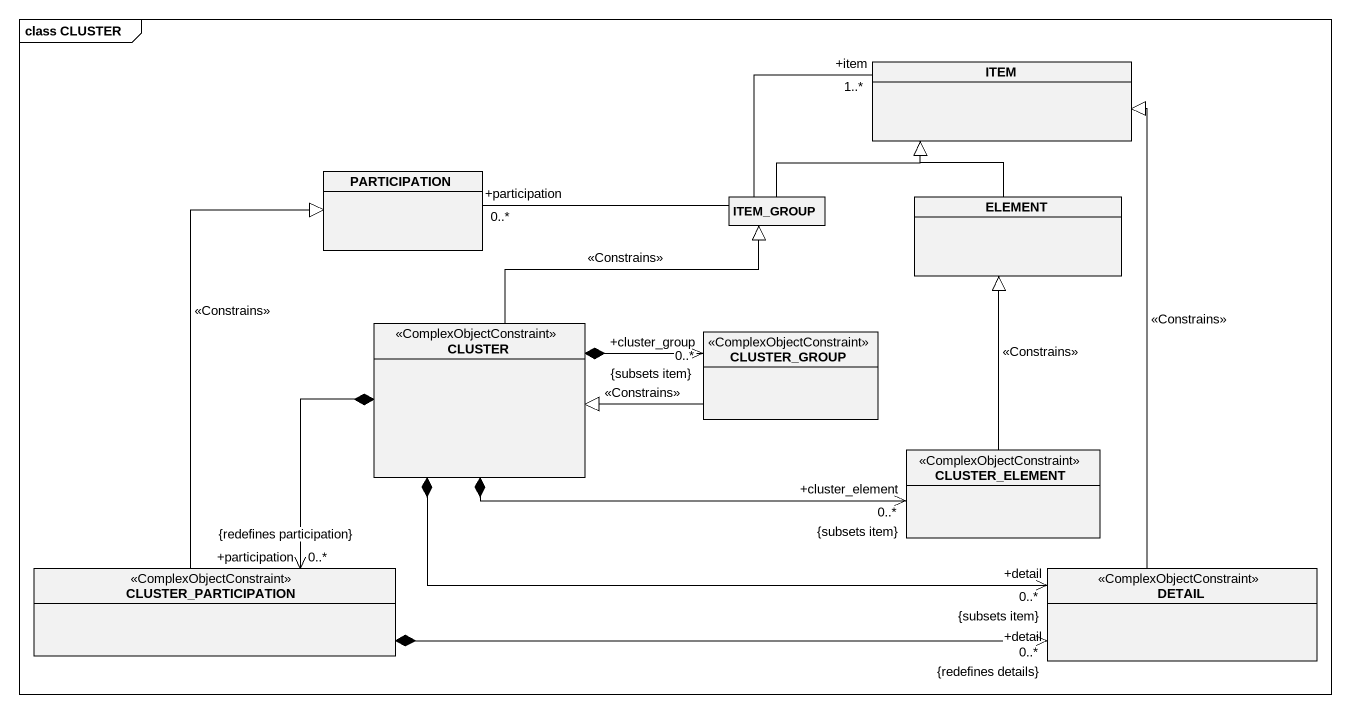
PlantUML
@startuml
mainframe class CLUSTER
hide circle
hide empty members
class ITEM
class PARTICIPATION
class ITEM_GROUP
class ELEMENT
class CLUSTER <<ComplexObjectConstraint>>
class CLUSTER_GROUP <<ComplexObjectConstraint>>
class CLUSTER_ELEMENT <<ComplexObjectConstraint>>
class CLUSTER_PARTICIPATION <<ComplexObjectConstraint>>
class DETAIL <<ComplexObjectConstraint>>
PARTICIPATION "+participation\n0..*" -right- ITEM_GROUP
ITEM_GROUP -right-|> ITEM
ITEM_GROUP -right- "+item\n1..*" ITEM
ELEMENT -up-|> ITEM
CLUSTER -up-|> ITEM_GROUP : <<Constrains>>
CLUSTER *-right-> "+cluster_group\n{subsets item}\n0..*" CLUSTER_GROUP
CLUSTER *-right-> "+cluster_element\n{subsets item}\n0..*" CLUSTER_ELEMENT
CLUSTER *--> "+participation\n0..*\n{redefines participation}" CLUSTER_PARTICIPATION
CLUSTER *-right-> "+detail\n0..*\n{subsets item}" DETAIL
CLUSTER_GROUP -left-|> CLUSTER : <<Constrains>>
CLUSTER_ELEMENT -up-|> ELEMENT : <<Constrains>>
CLUSTER_PARTICIPATION -up-|> PARTICIPATION : <<Constrains>>
CLUSTER_PARTICIPATION *-right-> "+detail\n0..*\n{redefines details}" DETAIL
DETAIL -up-|> ITEM : <<Constrains>>
@enduml
